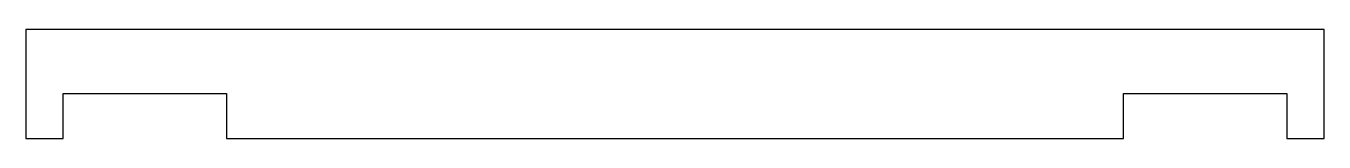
# Model space of a CAD drawing. Header units: millimetres. Extents: x 0 to 279, y 3 to 27.
import ezdxf

# ---------------------------------------------------------------- set-up
doc = ezdxf.new("R2010")
doc.units = ezdxf.units.MM
doc.layers.get('0').update_dxf_attribs({"linetype": 'CONTINUOUS'})

msp = doc.modelspace()

# ---------------------------------------------------------------- linework, layer by layer
msp.add_lwpolyline([(279, 26.5), (0, 26.5), (0, 3), (8, 3), (8, 12.68), (43.1, 12.68), (43.1, 3), (235.9, 3), (235.9, 12.68), (271, 12.68), (271, 3), (279, 3)], close=True)

doc.saveas('drawing.dxf')
